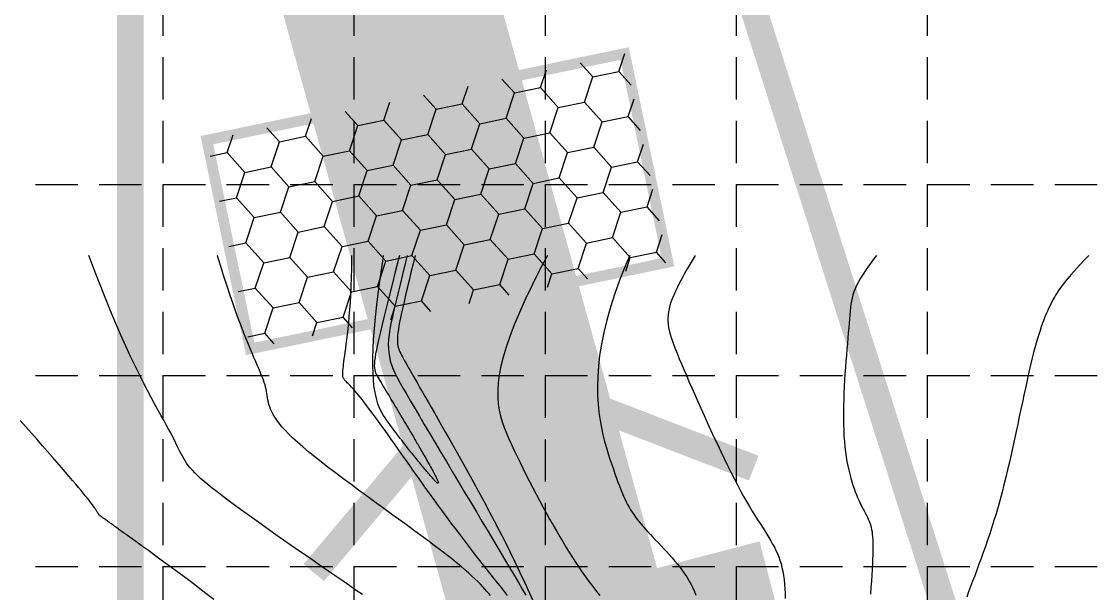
# Model space of a CAD drawing. Header units: inches. Extents: x -2116 to 192, y -2317 to -873.
# Drawn here: x -772.5 to -570.7, y -1167.9 to -1060 of the extents above; entities that cross this region are included whole.
import ezdxf

# ---------------------------------------------------------------- set-up
doc = ezdxf.new("R2010")
doc.units = ezdxf.units.IN
doc.header["$LTSCALE"] = 40
doc.header["$MEASUREMENT"] = 0
doc.linetypes.add('ACAD_ISO02W100', pattern=[15, 12, -3])
doc.linetypes.add('DASHED', pattern=[0.75, 0.5, -0.25])
for name, color, linetype in [('grid', 9, 'Continuous'), ('limitsofdisturb', 1, 'DASHED'), ('SILT', 200, 'Continuous'), ('TOPO100_CON', 9, 'Continuous'), ('TOPO100_ICON', 9, 'Continuous')]:
    doc.layers.add(name, color=color, linetype=linetype)

# ---------------------------------------------------------------- blocks, each defined once
blk = doc.blocks.new('Rip-Rap')
at = {"linetype": 'ACAD_ISO02W100'}
h = blk.add_hatch(dxfattribs=at)
h.set_pattern_fill('HONEY', color=240, scale=0.25, style=0)
h.set_pattern_definition([(0, (-7.323713, -5.27412), (0.046875, 0.02706329), [0.03125, -0.0625]), (120, (-7.323713, -5.27412), (-0.046875, 0.027063294), [0.03125, -0.0625]), (60, (-7.323713, -5.27412), (1e-10, 0.05412659), [-0.0625, 0.03125])])
h.paths.add_polyline_path([(0, -0.125), (0.5, -0.125), (0.5, 0.125), (0, 0.125)])
at = {"color": 240, "linetype": 'ACAD_ISO02W100', "const_width": 0.0125}
blk.add_lwpolyline([(0, -0.125), (0.5, -0.125), (0.5, 0.125), (0, 0.125)], close=True, dxfattribs=at)

msp = doc.modelspace()

# ---------------------------------------------------------------- linework, layer by layer
at = {"layer": 'grid', "color": 8, "linetype": 'DASHED', "ltscale": 0.4}
for p, q in [((-745.87, -910.78), (-745.87, -2278.78)), ((-709.87, -910.78), (-709.87, -2278.78)), ((-673.87, -910.78), (-673.87, -2278.78)), ((-637.87, -910.78), (-637.87, -2278.78)), ((-601.87, -910.78), (-601.87, -2278.78)), ((-2077.87, -1090.78), (154.13, -1090.78)), ((-2077.87, -1126.78), (154.13, -1126.78)), ((-2077.87, -1162.78), (154.13, -1162.78))]:
    msp.add_line(p, q, dxfattribs=at)
at = {"layer": 'limitsofdisturb', "color": 1, "const_width": 5}
msp.add_lwpolyline([(-1844.62, -1990.78), (-1844.62, -1280.09), (-1844.62, -1280.09), (-1844.26, -1173.04), (-752.01, -1172.92), (-752.01, -1001.61), (-658.88, -981.43), (-594.33, -1184.26), (-62.6, -1184.26), (-45.48, -2050.54), (-1679.47, -2050.54)], dxfattribs=at)
at = {"layer": 'SILT', "color": 170, "const_width": 40}
msp.add_lwpolyline([(-664.8, -1296.44), (-664.8, -1194.55), (-712.67, -1021.85)], dxfattribs=at)
at = {"layer": 'SILT', "color": 200, "const_width": 5}
msp.add_lwpolyline([(-717.44, -1163.96), (-684.68, -1124.93), (-634.56, -1144.25)], dxfattribs=at)
at = {"layer": 'SILT', "color": 84, "const_width": 20}
for points in [[(-634.22, -1194.74), (-643.15, -1160.59)], [(-694.31, -1294.69), (-695.06, -1196.86), (-702.35, -1173.53)]]:
    msp.add_lwpolyline(points, dxfattribs=at)
at = {"layer": 'TOPO100_CON', "color": 35, "linetype": 'Continuous'}
for points in [[(-708.29, -1168.11), (-709.45, -1167.3), (-710.66, -1166.46), (-711.93, -1165.59), (-713.24, -1164.68), (-714.59, -1163.74), (-715.98, -1162.79), (-717.39, -1161.81), (-718.82, -1160.82), (-720.26, -1159.82), (-721.7, -1158.82), (-723.14, -1157.82), (-724.57, -1156.82), (-725.97, -1155.83), (-727.35, -1154.85), (-728.7, -1153.89), (-730.01, -1152.95), (-731.27, -1152.04), (-732.47, -1151.16), (-733.61, -1150.31), (-734.68, -1149.5), (-735.67, -1148.74), (-736.58, -1148.03), (-737.39, -1147.37), (-738.12, -1146.75), (-738.77, -1146.18), (-739.35, -1145.64), (-739.86, -1145.14), (-740.32, -1144.66), (-740.72, -1144.2), (-741.08, -1143.76), (-741.4, -1143.32), (-741.69, -1142.89), (-741.95, -1142.46), (-742.2, -1142.02), (-742.44, -1141.57), (-742.68, -1141.11), (-742.91, -1140.62), (-743.16, -1140.1), (-743.43, -1139.55), (-743.71, -1138.96), (-744.03, -1138.32), (-744.39, -1137.63), (-744.79, -1136.89), (-745.23, -1136.09), (-745.72, -1135.22), (-746.25, -1134.27), (-746.82, -1133.24), (-747.44, -1132.12), (-748.09, -1130.91), (-748.79, -1129.59), (-749.52, -1128.17), (-750.29, -1126.63), (-751.11, -1124.97), (-751.96, -1123.18), (-752.84, -1121.26), (-753.77, -1119.19), (-754.73, -1116.98), (-755.72, -1114.61), (-756.75, -1112.08), (-757.82, -1109.39), (-758.92, -1106.51), (-759.79, -1104.14)], [(-684.17, -1168.29), (-684.49, -1167.9), (-684.83, -1167.49), (-685.21, -1167.07), (-685.61, -1166.62), (-686.06, -1166.16), (-686.54, -1165.66), (-687.08, -1165.15), (-687.66, -1164.6), (-688.3, -1164.02), (-689, -1163.4), (-689.77, -1162.74), (-690.61, -1162.05), (-691.52, -1161.31), (-692.51, -1160.53), (-693.58, -1159.7), (-694.74, -1158.82), (-695.98, -1157.9), (-697.28, -1156.93), (-698.64, -1155.93), (-700.05, -1154.9), (-701.5, -1153.85), (-702.98, -1152.78), (-704.48, -1151.69), (-705.99, -1150.6), (-707.5, -1149.5), (-709, -1148.4), (-710.49, -1147.3), (-711.94, -1146.22), (-713.35, -1145.16), (-714.72, -1144.11), (-716.03, -1143.09), (-717.27, -1142.11), (-718.44, -1141.16), (-719.52, -1140.25), (-720.5, -1139.39), (-721.37, -1138.59), (-722.15, -1137.83), (-722.84, -1137.11), (-723.44, -1136.44), (-723.96, -1135.81), (-724.4, -1135.22), (-724.78, -1134.65), (-725.09, -1134.12), (-725.36, -1133.62), (-725.57, -1133.14), (-725.74, -1132.68), (-725.88, -1132.24), (-725.99, -1131.81), (-726.08, -1131.4), (-726.15, -1130.99), (-726.22, -1130.59), (-726.28, -1130.19), (-726.35, -1129.79), (-726.42, -1129.39), (-726.51, -1128.97), (-726.63, -1128.55), (-726.77, -1128.11), (-726.93, -1127.65), (-727.12, -1127.17), (-727.33, -1126.65), (-727.56, -1126.1), (-727.81, -1125.5), (-728.09, -1124.86), (-728.39, -1124.17), (-728.72, -1123.42), (-729.06, -1122.61), (-729.43, -1121.73), (-729.83, -1120.78), (-730.24, -1119.75), (-730.68, -1118.64), (-731.14, -1117.45), (-731.62, -1116.16), (-732.13, -1114.77), (-732.66, -1113.28), (-733.21, -1111.68), (-733.78, -1109.97), (-734.37, -1108.15), (-734.98, -1106.23), (-735.61, -1104.22), (-735.63, -1104.14)], [(-680.94, -1168.26), (-681.51, -1167.54), (-682.11, -1166.79), (-682.73, -1166.01), (-683.38, -1165.2), (-684.04, -1164.35), (-684.73, -1163.48), (-685.44, -1162.58), (-686.16, -1161.65), (-686.9, -1160.7), (-687.65, -1159.73), (-688.41, -1158.74), (-689.18, -1157.73), (-689.96, -1156.7), (-690.75, -1155.66), (-691.54, -1154.6), (-692.34, -1153.54), (-693.13, -1152.46), (-693.93, -1151.37), (-694.73, -1150.27), (-695.52, -1149.18), (-696.31, -1148.08), (-697.09, -1146.99), (-697.86, -1145.9), (-698.63, -1144.82), (-699.38, -1143.76), (-700.12, -1142.71), (-700.85, -1141.68), (-701.56, -1140.67), (-702.25, -1139.69), (-702.93, -1138.74), (-703.58, -1137.81), (-704.21, -1136.92), (-704.82, -1136.07), (-705.4, -1135.26), (-705.96, -1134.5), (-706.49, -1133.78), (-706.98, -1133.11), (-707.45, -1132.49), (-707.89, -1131.93), (-708.29, -1131.41), (-708.67, -1130.93), (-709.02, -1130.5), (-709.34, -1130.12), (-709.64, -1129.76), (-709.92, -1129.45), (-710.17, -1129.16), (-710.4, -1128.91), (-710.61, -1128.69), (-710.8, -1128.49), (-710.97, -1128.31), (-711.13, -1128.15), (-711.26, -1128.01), (-711.39, -1127.89), (-711.5, -1127.78), (-711.59, -1127.67), (-711.68, -1127.58), (-711.75, -1127.49), (-711.81, -1127.4), (-711.87, -1127.31), (-711.91, -1127.22), (-711.95, -1127.12), (-711.98, -1127), (-712, -1126.86), (-712, -1126.71), (-712, -1126.53), (-711.99, -1126.31), (-711.98, -1126.07), (-711.95, -1125.79), (-711.91, -1125.46), (-711.87, -1125.09), (-711.82, -1124.67), (-711.76, -1124.2), (-711.69, -1123.67), (-711.61, -1123.07), (-711.52, -1122.42), (-711.43, -1121.69), (-711.33, -1120.89), (-711.22, -1120.01), (-711.11, -1119.05), (-710.99, -1118.01), (-710.87, -1116.89), (-710.76, -1115.68), (-710.65, -1114.38), (-710.55, -1113), (-710.46, -1111.52), (-710.39, -1109.96), (-710.33, -1108.3), (-710.29, -1106.54), (-710.27, -1104.68), (-710.27, -1104.14)], [(-699.83, -1104.14), (-700.21, -1105.67), (-700.71, -1107.72), (-701.18, -1109.63), (-701.61, -1111.39), (-702, -1112.99), (-702.34, -1114.45), (-702.64, -1115.77), (-702.9, -1116.97), (-703.1, -1118.07), (-703.25, -1119.07), (-703.35, -1120), (-703.4, -1120.87), (-703.39, -1121.69), (-703.33, -1122.47), (-703.21, -1123.24), (-703.03, -1124), (-702.78, -1124.77), (-702.47, -1125.57), (-702.1, -1126.4), (-701.66, -1127.28), (-701.15, -1128.23), (-700.58, -1129.26), (-699.93, -1130.39), (-699.2, -1131.63), (-698.41, -1132.98), (-697.54, -1134.45), (-696.62, -1136.01), (-695.64, -1137.66), (-694.62, -1139.39), (-693.56, -1141.18), (-692.47, -1143.01), (-691.36, -1144.89), (-690.23, -1146.79), (-689.09, -1148.7), (-687.95, -1150.61), (-686.82, -1152.51), (-685.71, -1154.39), (-684.61, -1156.23), (-683.54, -1158.02), (-682.51, -1159.75), (-681.52, -1161.41), (-680.59, -1162.98), (-679.71, -1164.45), (-678.9, -1165.82), (-678.16, -1167.06), (-677.48, -1168.19)], [(-698.36, -1104.14), (-698.75, -1105.76), (-699.14, -1107.37), (-699.5, -1108.9), (-699.85, -1110.34), (-700.16, -1111.67), (-700.44, -1112.89), (-700.69, -1113.99), (-700.91, -1115), (-701.1, -1115.9), (-701.27, -1116.72), (-701.4, -1117.46), (-701.51, -1118.12), (-701.6, -1118.71), (-701.66, -1119.24), (-701.69, -1119.71), (-701.7, -1120.14), (-701.69, -1120.53), (-701.66, -1120.88), (-701.61, -1121.2), (-701.54, -1121.5), (-701.45, -1121.79), (-701.34, -1122.08), (-701.21, -1122.36), (-701.07, -1122.65), (-700.91, -1122.95), (-700.74, -1123.28), (-700.55, -1123.63), (-700.35, -1124), (-700.12, -1124.41), (-699.87, -1124.84), (-699.61, -1125.32), (-699.31, -1125.83), (-698.99, -1126.39), (-698.65, -1126.99), (-698.28, -1127.64), (-697.87, -1128.35), (-697.44, -1129.1), (-696.97, -1129.92), (-696.46, -1130.8), (-695.92, -1131.74), (-695.35, -1132.75), (-694.73, -1133.83), (-694.07, -1134.98), (-693.37, -1136.21), (-692.63, -1137.52), (-691.84, -1138.91), (-691.01, -1140.37), (-690.14, -1141.91), (-689.24, -1143.52), (-688.32, -1145.18), (-687.37, -1146.9), (-686.41, -1148.67), (-685.43, -1150.48), (-684.44, -1152.33), (-683.45, -1154.21), (-682.46, -1156.12), (-681.48, -1158.05), (-680.5, -1160), (-679.54, -1161.95), (-678.6, -1163.91), (-677.69, -1165.87), (-676.8, -1167.82), (-675.95, -1169.75)], [(-673.43, -1104.14), (-674.77, -1106.68), (-676.26, -1109.63), (-677.57, -1112.37), (-678.72, -1114.91), (-679.7, -1117.26), (-680.53, -1119.44), (-681.22, -1121.46), (-681.78, -1123.33), (-682.2, -1125.06), (-682.51, -1126.67), (-682.7, -1128.16), (-682.79, -1129.56), (-682.78, -1130.87), (-682.69, -1132.12), (-682.51, -1133.3), (-682.26, -1134.43), (-681.95, -1135.53), (-681.58, -1136.6), (-681.16, -1137.67), (-680.7, -1138.74), (-680.21, -1139.82), (-679.69, -1140.93), (-679.15, -1142.07), (-678.59, -1143.22), (-678.01, -1144.39), (-677.42, -1145.58), (-676.81, -1146.77), (-676.19, -1147.96), (-675.57, -1149.16), (-674.93, -1150.35), (-674.29, -1151.53), (-673.65, -1152.7), (-673.01, -1153.86), (-672.37, -1154.99), (-671.73, -1156.1), (-671.1, -1157.18), (-670.48, -1158.23), (-669.87, -1159.24), (-669.28, -1160.2), (-668.69, -1161.13), (-668.13, -1162), (-667.58, -1162.83), (-667.06, -1163.6), (-666.55, -1164.32), (-666.07, -1165), (-665.6, -1165.64), (-665.15, -1166.23), (-664.73, -1166.79), (-664.32, -1167.31), (-663.93, -1167.8), (-663.56, -1168.26)], [(-657.89, -1104.14), (-658.65, -1105.88), (-659.77, -1108.67), (-660.74, -1111.34), (-661.57, -1113.9), (-662.26, -1116.35), (-662.82, -1118.68), (-663.27, -1120.91), (-663.6, -1123.04), (-663.82, -1125.06), (-663.96, -1126.99), (-664, -1128.83), (-663.97, -1130.57), (-663.88, -1132.22), (-663.72, -1133.79), (-663.51, -1135.27), (-663.25, -1136.67), (-662.97, -1137.99), (-662.66, -1139.24), (-662.33, -1140.42), (-661.99, -1141.53), (-661.65, -1142.57), (-661.32, -1143.55), (-661, -1144.47), (-660.71, -1145.33), (-660.42, -1146.14), (-660.14, -1146.9), (-659.88, -1147.61), (-659.61, -1148.28), (-659.36, -1148.91), (-659.1, -1149.51), (-658.85, -1150.07), (-658.59, -1150.61), (-658.32, -1151.13), (-658.05, -1151.62), (-657.78, -1152.1), (-657.49, -1152.56), (-657.18, -1153.02), (-656.86, -1153.47), (-656.53, -1153.92), (-656.17, -1154.37), (-655.79, -1154.83), (-655.39, -1155.29), (-654.96, -1155.77), (-654.51, -1156.26), (-654.04, -1156.77), (-653.55, -1157.28), (-653.05, -1157.81), (-652.53, -1158.35), (-652.01, -1158.89), (-651.49, -1159.45), (-650.96, -1160.02), (-650.44, -1160.6), (-649.92, -1161.19), (-649.41, -1161.79), (-648.92, -1162.39), (-648.43, -1163.01), (-647.97, -1163.63), (-647.52, -1164.26), (-647.11, -1164.9), (-646.72, -1165.54), (-646.35, -1166.2), (-646.03, -1166.85), (-645.74, -1167.52), (-645.49, -1168.19)], [(-611.46, -1104.14), (-612.01, -1104.89), (-612.75, -1105.9), (-613.39, -1106.83), (-613.95, -1107.67), (-614.43, -1108.44), (-614.84, -1109.15), (-615.18, -1109.81), (-615.46, -1110.44), (-615.7, -1111.03), (-615.89, -1111.61), (-616.04, -1112.19), (-616.15, -1112.76), (-616.25, -1113.36), (-616.32, -1113.97), (-616.39, -1114.63), (-616.45, -1115.33), (-616.51, -1116.09), (-616.58, -1116.91), (-616.66, -1117.79), (-616.75, -1118.74), (-616.83, -1119.73), (-616.92, -1120.77), (-617.02, -1121.85), (-617.11, -1122.97), (-617.2, -1124.12), (-617.28, -1125.29), (-617.37, -1126.48), (-617.44, -1127.68), (-617.51, -1128.89), (-617.57, -1130.1), (-617.61, -1131.31), (-617.65, -1132.52), (-617.66, -1133.7), (-617.67, -1134.87), (-617.65, -1136.01), (-617.62, -1137.13), (-617.57, -1138.2), (-617.49, -1139.24), (-617.4, -1140.24), (-617.28, -1141.19), (-617.15, -1142.11), (-617, -1142.98), (-616.84, -1143.82), (-616.67, -1144.63), (-616.48, -1145.39), (-616.29, -1146.12), (-616.09, -1146.82), (-615.88, -1147.48), (-615.66, -1148.1), (-615.45, -1148.7), (-615.23, -1149.26), (-615.01, -1149.79), (-614.79, -1150.28), (-614.57, -1150.75), (-614.36, -1151.19), (-614.16, -1151.6), (-613.96, -1151.98), (-613.77, -1152.33), (-613.59, -1152.66), (-613.43, -1152.97), (-613.27, -1153.28), (-613.12, -1153.57), (-612.98, -1153.86), (-612.85, -1154.15), (-612.73, -1154.46), (-612.62, -1154.77), (-612.52, -1155.11), (-612.43, -1155.46), (-612.35, -1155.85), (-612.28, -1156.27), (-612.23, -1156.73), (-612.18, -1157.23), (-612.15, -1157.78), (-612.13, -1158.38), (-612.12, -1159.05), (-612.12, -1159.77), (-612.13, -1160.57), (-612.16, -1161.44), (-612.2, -1162.38), (-612.25, -1163.39), (-612.31, -1164.45), (-612.39, -1165.58), (-612.48, -1166.76), (-612.58, -1168)], [(-571.45, -1104.14), (-571.56, -1104.27), (-572.32, -1105.07), (-573.01, -1105.81), (-573.63, -1106.48), (-574.19, -1107.1), (-574.69, -1107.66), (-575.14, -1108.17), (-575.54, -1108.64), (-575.9, -1109.08), (-576.23, -1109.49), (-576.52, -1109.87), (-576.79, -1110.24), (-577.04, -1110.6), (-577.27, -1110.95), (-577.49, -1111.3), (-577.71, -1111.66), (-577.92, -1112.03), (-578.14, -1112.42), (-578.36, -1112.82), (-578.58, -1113.25), (-578.8, -1113.69), (-579.02, -1114.16), (-579.25, -1114.66), (-579.47, -1115.18), (-579.7, -1115.73), (-579.92, -1116.32), (-580.15, -1116.94), (-580.39, -1117.61), (-580.62, -1118.31), (-580.86, -1119.05), (-581.1, -1119.83), (-581.34, -1120.67), (-581.58, -1121.55), (-581.83, -1122.48), (-582.08, -1123.47), (-582.34, -1124.51), (-582.6, -1125.61), (-582.86, -1126.76), (-583.12, -1127.96), (-583.39, -1129.21), (-583.67, -1130.49), (-583.95, -1131.81), (-584.24, -1133.17), (-584.53, -1134.54), (-584.82, -1135.95), (-585.12, -1137.36), (-585.43, -1138.79), (-585.75, -1140.23), (-586.07, -1141.68), (-586.4, -1143.12), (-586.74, -1144.56), (-587.08, -1145.99), (-587.43, -1147.41), (-587.79, -1148.81), (-588.16, -1150.18), (-588.54, -1151.53), (-588.92, -1152.85), (-589.31, -1154.14), (-589.71, -1155.4), (-590.11, -1156.63), (-590.52, -1157.83), (-590.93, -1159.01), (-591.34, -1160.16), (-591.74, -1161.28), (-592.15, -1162.39), (-592.55, -1163.47), (-592.94, -1164.53), (-593.33, -1165.57), (-593.71, -1166.6), (-594.08, -1167.6), (-594.44, -1168.59)], [(-736.27, -1169.02), (-737.75, -1167.88), (-739.23, -1166.76), (-740.68, -1165.66), (-742.11, -1164.59), (-743.51, -1163.55), (-744.87, -1162.54), (-746.18, -1161.58), (-747.43, -1160.67), (-748.61, -1159.81), (-749.71, -1159.01), (-750.73, -1158.27), (-751.67, -1157.6), (-752.51, -1156.98), (-753.27, -1156.43), (-753.95, -1155.94), (-754.56, -1155.5), (-755.09, -1155.12), (-755.56, -1154.78), (-755.97, -1154.48), (-756.33, -1154.23), (-756.63, -1154.01), (-756.88, -1153.83), (-757.09, -1153.67), (-757.26, -1153.55), (-757.4, -1153.45), (-757.51, -1153.37), (-757.59, -1153.31), (-757.65, -1153.27), (-757.7, -1153.23), (-757.74, -1153.2), (-757.76, -1153.18), (-757.79, -1153.16), (-757.81, -1153.15), (-757.83, -1153.13), (-757.85, -1153.11), (-757.86, -1153.09), (-757.88, -1153.07), (-757.9, -1153.05), (-757.92, -1153.02), (-757.94, -1152.99), (-757.96, -1152.96), (-757.98, -1152.93), (-758.01, -1152.89), (-758.03, -1152.84), (-758.07, -1152.79), (-758.1, -1152.73), (-758.14, -1152.66), (-758.19, -1152.59), (-758.24, -1152.51), (-758.29, -1152.41), (-758.36, -1152.31), (-758.43, -1152.2), (-758.51, -1152.08), (-758.6, -1151.94), (-758.71, -1151.78), (-758.83, -1151.6), (-758.98, -1151.39), (-759.16, -1151.15), (-759.36, -1150.89), (-759.59, -1150.59), (-759.85, -1150.25), (-760.15, -1149.87), (-760.49, -1149.45), (-760.87, -1148.98), (-761.29, -1148.46), (-761.77, -1147.89), (-762.29, -1147.27), (-762.87, -1146.59), (-763.5, -1145.84), (-764.2, -1145.03), (-764.95, -1144.15), (-765.77, -1143.21), (-766.65, -1142.2), (-767.58, -1141.14), (-768.56, -1140.03), (-769.57, -1138.88), (-770.62, -1137.69), (-771.69, -1136.49), (-772.78, -1135.26)]]:
    msp.add_lwpolyline(points, dxfattribs=at)
at = {"layer": 'TOPO100_ICON', "color": 35, "linetype": 'Continuous'}
for points in [[(-701.32, -1104.14), (-701.43, -1104.6), (-702.09, -1107.22), (-702.7, -1109.64), (-703.24, -1111.84), (-703.74, -1113.82), (-704.17, -1115.59), (-704.56, -1117.18), (-704.9, -1118.58), (-705.19, -1119.83), (-705.43, -1120.92), (-705.63, -1121.87), (-705.79, -1122.69), (-705.9, -1123.4), (-705.99, -1124.01), (-706.03, -1124.53), (-706.04, -1124.98), (-706.02, -1125.37), (-705.97, -1125.71), (-705.9, -1126.01), (-705.79, -1126.29), (-705.67, -1126.56), (-705.52, -1126.83), (-705.35, -1127.11), (-705.17, -1127.43), (-704.97, -1127.76), (-704.76, -1128.13), (-704.53, -1128.51), (-704.29, -1128.91), (-704.04, -1129.33), (-703.79, -1129.76), (-703.53, -1130.2), (-703.26, -1130.65), (-702.99, -1131.11), (-702.71, -1131.57), (-702.44, -1132.03), (-702.16, -1132.49), (-701.89, -1132.95), (-701.62, -1133.4), (-701.36, -1133.84), (-701.11, -1134.27), (-700.86, -1134.69), (-700.62, -1135.09), (-700.39, -1135.47), (-700.18, -1135.83), (-699.98, -1136.17), (-699.79, -1136.49), (-699.61, -1136.79), (-699.43, -1137.08), (-699.27, -1137.36), (-699.11, -1137.63), (-698.96, -1137.88), (-698.81, -1138.13), (-698.67, -1138.37), (-698.54, -1138.61), (-698.4, -1138.84), (-698.27, -1139.07), (-698.13, -1139.3), (-698, -1139.53), (-697.86, -1139.76), (-697.72, -1140), (-697.58, -1140.24), (-697.44, -1140.5), (-697.29, -1140.76), (-697.13, -1141.03), (-696.97, -1141.31), (-696.81, -1141.6), (-696.64, -1141.9), (-696.47, -1142.2), (-696.29, -1142.51), (-696.12, -1142.81), (-695.95, -1143.12), (-695.78, -1143.43), (-695.61, -1143.73), (-695.45, -1144.03), (-695.29, -1144.32), (-695.13, -1144.6), (-694.98, -1144.88), (-694.84, -1145.14), (-694.71, -1145.4), (-694.59, -1145.63), (-694.47, -1145.86), (-694.37, -1146.06), (-694.28, -1146.25), (-694.2, -1146.42), (-694.13, -1146.57), (-694.08, -1146.7), (-694.04, -1146.81), (-694.01, -1146.9), (-693.99, -1146.98), (-693.98, -1147.03), (-693.99, -1147.08), (-694, -1147.1), (-694.02, -1147.11), (-694.06, -1147.11), (-694.1, -1147.09), (-694.15, -1147.06), (-694.21, -1147.02), (-694.28, -1146.96), (-694.36, -1146.89), (-694.44, -1146.81), (-694.53, -1146.72), (-694.63, -1146.62), (-694.74, -1146.5), (-694.85, -1146.38), (-694.97, -1146.25), (-695.1, -1146.11), (-695.23, -1145.96), (-695.37, -1145.8), (-695.51, -1145.63), (-695.66, -1145.46), (-695.82, -1145.27), (-695.98, -1145.08), (-696.15, -1144.88), (-696.32, -1144.67), (-696.5, -1144.45), (-696.69, -1144.23), (-696.88, -1144), (-697.07, -1143.76), (-697.27, -1143.51), (-697.48, -1143.26), (-697.69, -1143), (-697.91, -1142.73), (-698.13, -1142.45), (-698.36, -1142.17), (-698.59, -1141.88), (-698.83, -1141.59), (-699.07, -1141.29), (-699.32, -1140.98), (-699.57, -1140.67), (-699.82, -1140.35), (-700.08, -1140.02), (-700.34, -1139.69), (-700.61, -1139.35), (-700.88, -1139), (-701.15, -1138.65), (-701.43, -1138.29), (-701.71, -1137.93), (-701.99, -1137.56), (-702.27, -1137.18), (-702.56, -1136.8), (-702.85, -1136.42), (-703.14, -1136.02), (-703.43, -1135.62), (-703.73, -1135.22), (-704.02, -1134.79), (-704.31, -1134.35), (-704.59, -1133.87), (-704.86, -1133.34), (-705.12, -1132.76), (-705.36, -1132.11), (-705.58, -1131.39), (-705.78, -1130.59), (-705.95, -1129.69), (-706.1, -1128.69), (-706.21, -1127.58), (-706.28, -1126.34), (-706.32, -1124.98), (-706.32, -1123.46), (-706.27, -1121.8), (-706.17, -1119.98), (-706.02, -1117.98), (-705.82, -1115.81), (-705.57, -1113.44), (-705.25, -1110.88), (-704.88, -1108.13), (-704.46, -1105.22), (-704.3, -1104.14)], [(-645.59, -1104.14), (-645.99, -1104.8), (-646.54, -1105.75), (-647.08, -1106.68), (-647.59, -1107.58), (-648.07, -1108.46), (-648.52, -1109.31), (-648.94, -1110.12), (-649.31, -1110.9), (-649.64, -1111.63), (-649.92, -1112.32), (-650.16, -1112.97), (-650.36, -1113.6), (-650.52, -1114.21), (-650.63, -1114.8), (-650.7, -1115.38), (-650.73, -1115.96), (-650.73, -1116.54), (-650.68, -1117.12), (-650.59, -1117.72), (-650.47, -1118.33), (-650.31, -1118.97), (-650.11, -1119.64), (-649.87, -1120.35), (-649.6, -1121.09), (-649.3, -1121.89), (-648.95, -1122.74), (-648.58, -1123.64), (-648.17, -1124.61), (-647.73, -1125.65), (-647.26, -1126.76), (-646.76, -1127.92), (-646.23, -1129.13), (-645.68, -1130.38), (-645.11, -1131.67), (-644.53, -1132.98), (-643.93, -1134.32), (-643.31, -1135.68), (-642.69, -1137.04), (-642.06, -1138.4), (-641.42, -1139.76), (-640.78, -1141.1), (-640.15, -1142.43), (-639.51, -1143.73), (-638.88, -1144.99), (-638.26, -1146.22), (-637.65, -1147.39), (-637.05, -1148.51), (-636.47, -1149.58), (-635.91, -1150.57), (-635.36, -1151.5), (-634.83, -1152.38), (-634.33, -1153.2), (-633.84, -1153.98), (-633.37, -1154.71), (-632.92, -1155.41), (-632.49, -1156.08), (-632.09, -1156.72), (-631.7, -1157.35), (-631.34, -1157.96), (-631, -1158.56), (-630.68, -1159.16), (-630.38, -1159.76), (-630.1, -1160.37), (-629.85, -1160.99), (-629.62, -1161.63), (-629.42, -1162.29), (-629.24, -1162.98), (-629.08, -1163.71), (-628.95, -1164.48), (-628.84, -1165.28), (-628.76, -1166.12), (-628.7, -1167), (-628.66, -1167.9), (-628.64, -1168.84)]]:
    msp.add_lwpolyline(points, dxfattribs=at)

# ---------------------------------------------------------------- block references
at = {"color": 200, "xscale": 160.7642822058566, "yscale": 160.7642822058566, "zscale": 160.7642822058566, "rotation": 11.71646794468231}
msp.add_blockref('Rip-Rap', (-733.5, -1102.1), dxfattribs=at)

doc.saveas('drawing.dxf')
